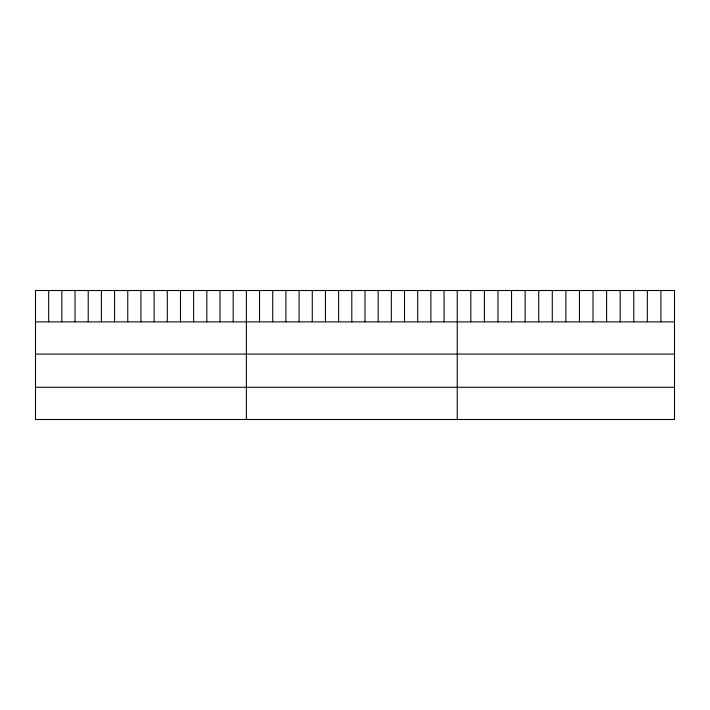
<?xml version="1.0" encoding="UTF-8"?>
<svg xmlns="http://www.w3.org/2000/svg" width="710" height="710" viewBox="0 0 710 710"><rect width="100%" height="100%" fill="white"/><g stroke="black" fill="none" stroke-linecap="round" stroke-linejoin="round"><path stroke-width="1.06" d="M674.5 321.87L674.5 419.495L35.5 419.495L35.5 290.505L674.5 290.505L674.5 321.87L35.5 321.87M35.5 354.086L674.5 354.086M35.5 387.278L674.5 387.278M660.921 290.505L660.921 321.87M647.342 290.505L647.342 321.87M633.764 290.505L633.764 321.87M620.185 290.505L620.185 321.87M606.606 290.505L606.606 321.87M593.028 290.505L593.028 321.87M579.449 290.505L579.449 321.87M565.87 290.505L565.87 321.87M552.291 290.505L552.291 321.87M538.712 290.505L538.712 321.87M525.134 290.505L525.134 321.87M511.555 290.505L511.555 321.87M497.976 290.505L497.976 321.87M484.397 290.505L484.397 321.87M470.819 290.505L470.819 321.87M457.24 290.505L457.24 419.495M444.061 290.505L444.061 321.87M430.881 290.505L430.881 321.87M417.702 290.505L417.702 321.87M404.522 290.505L404.522 321.87M391.343 290.505L391.343 321.87M378.164 290.505L378.164 321.87M364.984 290.505L364.984 321.87M351.805 290.505L351.805 321.87M338.626 290.505L338.626 321.87M325.446 290.505L325.446 321.87M312.267 290.505L312.267 321.87M299.087 290.505L299.087 321.87M285.908 290.505L285.908 321.87M272.729 290.505L272.729 321.87M259.549 290.505L259.549 321.87M246.37 290.505L246.37 419.495M233.191 290.505L233.191 321.87M220.011 290.505L220.011 321.87M206.832 290.505L206.832 321.87M193.652 290.505L193.652 321.87M180.473 290.505L180.473 321.87M167.294 290.505L167.294 321.87M154.114 290.505L154.114 321.87M140.935 290.505L140.935 321.87M127.756 290.505L127.756 321.87M114.576 290.505L114.576 321.87M101.397 290.505L101.397 321.87M88.218 290.505L88.218 321.87M75.038 290.505L75.038 321.87M61.859 290.505L61.859 321.87M48.679 290.505L48.679 321.87"/></g></svg>
